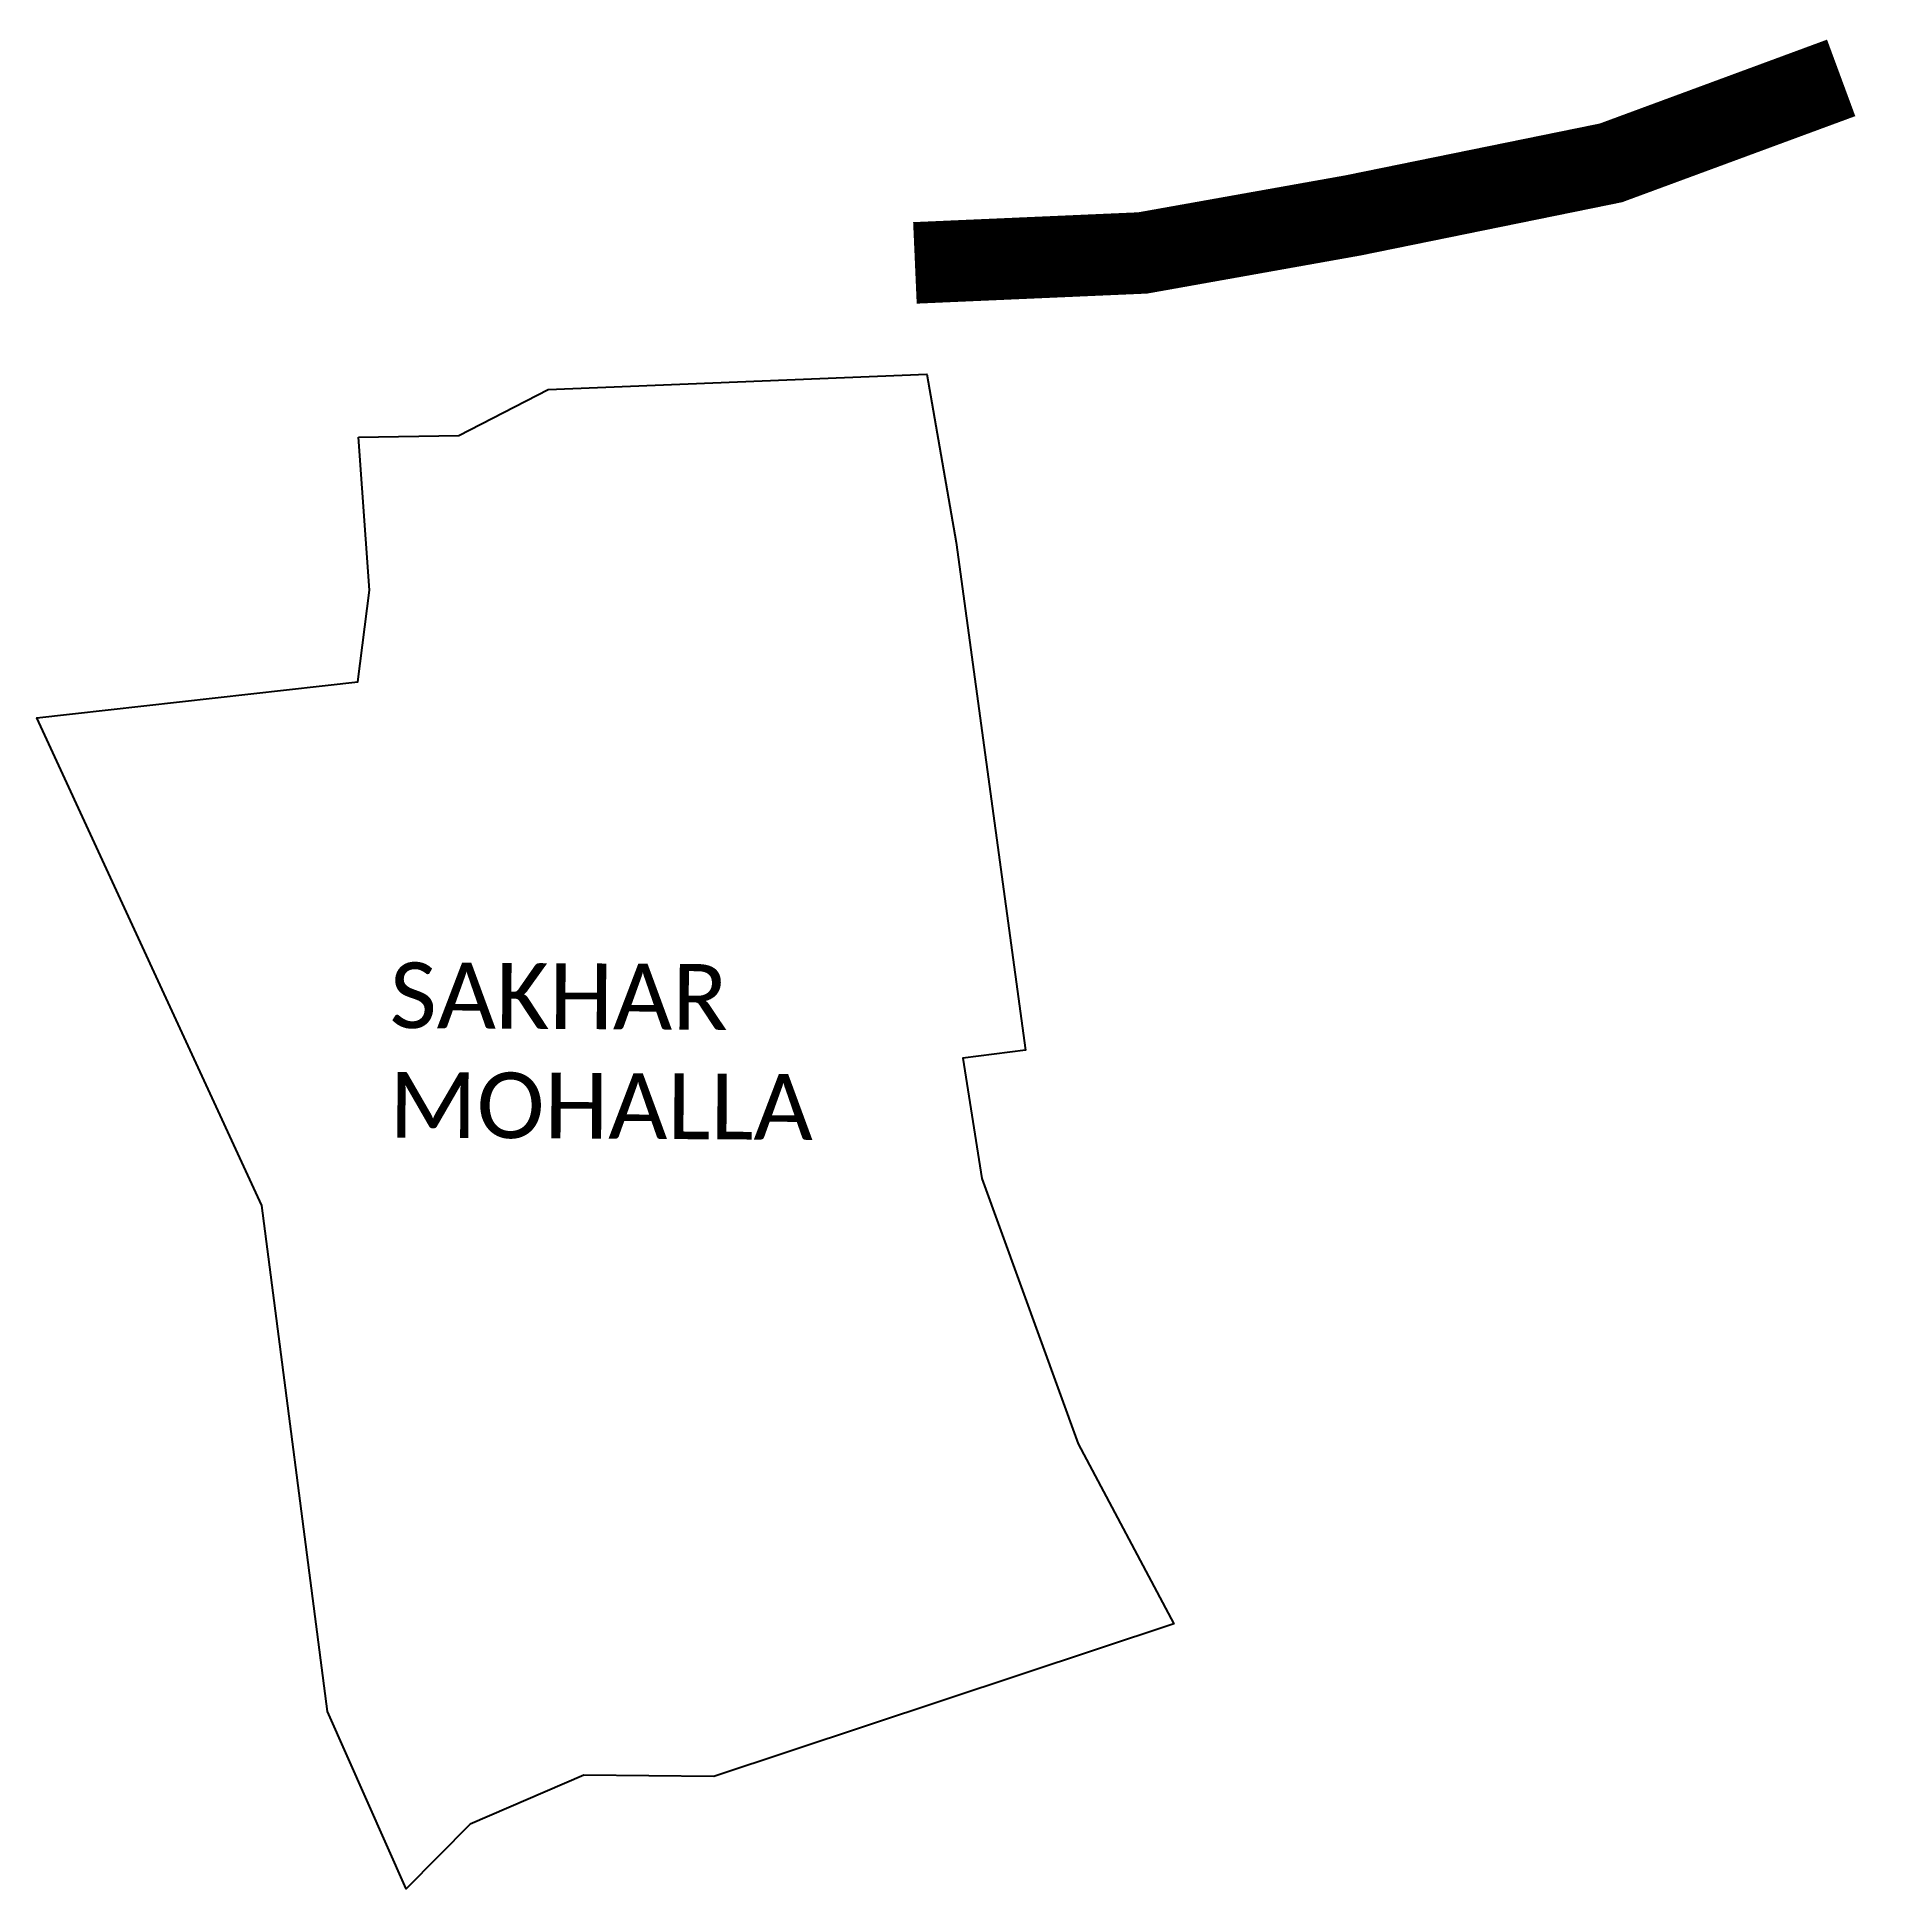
# Model space of a CAD drawing. Header units: metres. Extents: x 310982 to 312113, y 1911681 to 1912816.
import ezdxf

# ---------------------------------------------------------------- set-up
doc = ezdxf.new("R2010")
doc.units = ezdxf.units.M
for name, color, linetype in [('UNPROTECTED DUE TO CREEK', 150, 'Continuous'), ('village', 3, 'Continuous'), ('VILLAGE NAME', 250, 'Continuous')]:
    doc.layers.add(name, color=color, linetype=linetype)
doc.styles.get("Standard").update_dxf_attribs({"font": 'simplex.shx'})

msp = doc.modelspace()

# ---------------------------------------------------------------- linework, layer by layer
at = {"layer": 'UNPROTECTED DUE TO CREEK', "const_width": 50, "flags": 128}
msp.add_lwpolyline([(311520.4, 1912677.5), (311660, 1912683.6), (311788.9, 1912706.6), (311946.9, 1912738.8), (312088, 1912790.9)], dxfattribs=at)
at = {"layer": 'village', "flags": 128}
msp.add_lwpolyline([(311179.4, 1912570.7), (311240.9, 1912571.7)], dxfattribs=at)
at = {"layer": 'village', "color": 3, "true_color": 0x00ff00}
for points in [[(311240.9, 1912571.7, 0), (311295.6, 1912599.8, 0), (311527.6, 1912609.2, 0), (311545.6, 1912506.1, 0), (311588.1, 1912194.9, 0), (311549.8, 1912190, 0), (311561.3, 1912116.3, 0)], [(311561.3, 1912116.3, 0), (311620.5, 1911953.7, 0), (311679.1, 1911843.4, 0), (311397.1, 1911749.7, 0), (311317.5, 1911750.5, 0), (311247.8, 1911720.5, 0), (311208.7, 1911680.8, 0), (311160.5, 1911789.5, 0), (311120.2, 1912099.7, 0), (310982.4, 1912398.6, 0), (311179, 1912420.8, 0), (311186.2, 1912476.9, 0), (311179.4, 1912570.7, 0)]]:
    msp.add_polyline3d(points, dxfattribs=at)

# ---------------------------------------------------------------- texts
at = {"layer": 'VILLAGE NAME', "insert": (311198.7, 1912248.8), "char_height": 40.261, "attachment_point": 1, "rotation": 359.6762}
msp.add_mtext_dynamic_manual_height_columns('{\\fCalibri|b0|i0|c0|p34;SAKHAR MOHALLA}', width=271.456, gutter_width=411.3, heights=[0], dxfattribs=at)

doc.saveas('drawing.dxf')
